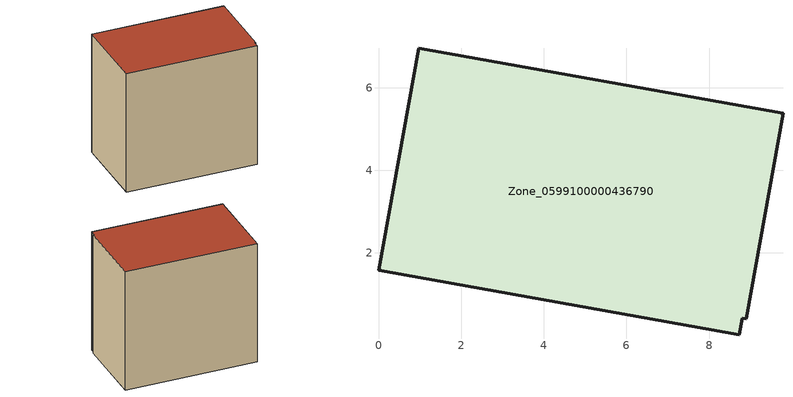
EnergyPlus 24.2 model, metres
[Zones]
Zone_0599100000436790
 floor ground (C_G): 0.97,6.96 9.79,5.38 8.9,0.41 8.8,0.42 8.73,0.02 0,1.58 z0
 wall outside (C_F): 9.79,5.38 0.97,6.96 0,1.58 8.73,0.02 8.8,0.42 8.9,0.41 9.79,5.38 z0:8.46
 roof outside (C_R): 0.97,6.96 0,1.58 8.73,0.02 8.8,0.42 8.9,0.41 9.79,5.38 z8.46
[BUILDING]
Pand.0599100000436790: North Axis=0; Terrain=City; Loads Convergence Tolerance Value=0.04; Temperature Convergence Tolerance Value=0.4; Solar Distribution=FullExterior; Maximum Number of Warmup Days=25; Minimum Number of Warmup Days=1
[Site:Location]
Rotterdam.The.Hague.AP_ZH_NLD Design_Conditions: Latitude=51.96; Longitude=4.45; Time Zone=1; Elevation=-4.5
[SITE:GROUNDTEMPERATURE:BUILDINGSURFACE]
18, 18, 18, 18, 18, 18, 18, 18, 18, 18, 18, 18
[MATERIAL] Thermal Absorptance=0.9; Solar Absorptance=0.7; Visible Absorptance=0.7
Name | Roughness | Thickness | Conductivity | Density | Specific Heat
G.TI.2006-2014 | MediumSmooth | 0.15 | 0.06 | 540 | 1210
F.TI.2006-2014 | Rough | 0.3 | 0.12 | 1920 | 840
R.TI.2006-2014 | MediumRough | 0.2 | 0.08 | 1500 | 1000
[CONSTRUCTION]
C_G: G.TI.2006-2014
C_F: F.TI.2006-2014
C_R: R.TI.2006-2014
[ZONE]
Zone_0599100000436790: Type=1; Multiplier=1; Ceiling Height=Autocalculate; Volume=Autocalculate; Floor Area=autocalculate; Part of Total Floor Area=Yes
[ZONEINFILTRATION:DESIGNFLOWRATE]
Infil_Zone_0599100000436790: Zone or ZoneList or Space or SpaceList=Zone_0599100000436790; Schedule=AlwaysOn; Design Flow Rate Calculation Method=Flow/Area; Flow Rate per Floor Area=0.0015; Constant Term Coefficient=1; Temperature Term Coefficient=0; Velocity Term Coefficient=0; Velocity Squared Term Coefficient=0
[HVACTEMPLATE:ZONE:IDEALLOADSAIRSYSTEM]
Zone_0599100000436790: Maximum Heating Supply Air Temperature=50; Minimum Cooling Supply Air Temperature=13; Maximum Heating Supply Air Humidity Ratio=0.0156; Minimum Cooling Supply Air Humidity Ratio=0.0077; Heating Limit=NoLimit; Cooling Limit=NoLimit; Dehumidification Control Type=ConstantSensibleHeatRatio; Cooling Sensible Heat Ratio=0.7; Dehumidification Setpoint=60; Humidification Control Type=None; Humidification Setpoint=30; Outdoor Air Method=None; Outdoor Air Flow Rate per Person=0.00944; Outdoor Air Flow Rate per Zone Floor Area=0; Outdoor Air Flow Rate per Zone=0; Demand Controlled Ventilation Type=None; Outdoor Air Economizer Type=NoEconomizer; Heat Recovery Type=None; Sensible Heat Recovery Effectiveness=0.7; Latent Heat Recovery Effectiveness=0.65
[ZONECONTROL:THERMOSTAT]
ThermostatControl_Zone_0599100000436790: Zone or ZoneList=Zone_0599100000436790; Control Type Schedule=DualSetpointControlType; Control 1=Thermostat_Zone_0599100000436790; Temperature Difference Between Cutout And Setpoint=0
[THERMOSTATSETPOINT:DUALSETPOINT]
Thermostat_Zone_0599100000436790: Heating Setpoint Temperature Schedule=HeatingSetpoint_Zone_0599100000436790; Cooling Setpoint Temperature Schedule=CoolingSetpoint_Zone_0599100000436790
[SCHEDULE:COMPACT]
HeatingSetpoint_Zone_0599100000436790: Through: 12/31, For: AllDays, Until: 24:00, 21
CoolingSetpoint_Zone_0599100000436790: Through: 12/31, For: AllDays, Until: 24:00, 24
DualSetpointControlType: Through: 12/31, For: AllDays, Until: 24:00, 4
AlwaysOn: Through: 12/31, For: AllDays, Until: 24:00, 1
